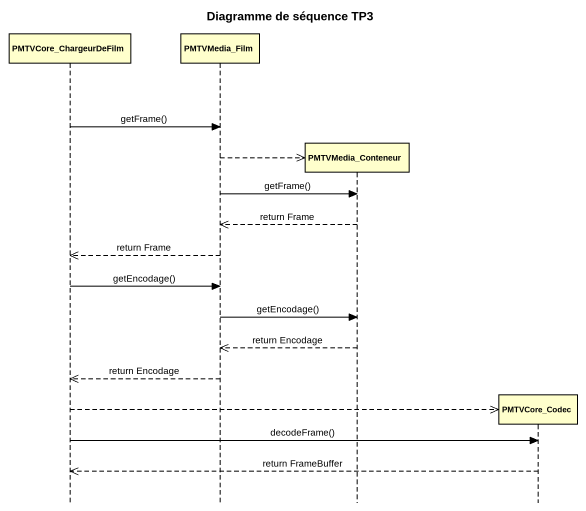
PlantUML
@startuml
title Diagramme de séquence TP3
hide footbox
participant PMTVCore_ChargeurDeFilm
participant PMTVMedia_Film
participant PMTVMedia_Conteneur
participant PMTVCore_Codec

PMTVCore_ChargeurDeFilm -> PMTVMedia_Film : getFrame()
PMTVMedia_Film -->> PMTVMedia_Conteneur **
PMTVMedia_Film -> PMTVMedia_Conteneur : getFrame()
PMTVMedia_Conteneur -->> PMTVMedia_Film : return Frame
PMTVMedia_Film -->> PMTVCore_ChargeurDeFilm : return Frame
PMTVCore_ChargeurDeFilm -> PMTVMedia_Film : getEncodage()
PMTVMedia_Film -> PMTVMedia_Conteneur : getEncodage()
PMTVMedia_Conteneur -->> PMTVMedia_Film : return Encodage
PMTVMedia_Film -->> PMTVCore_ChargeurDeFilm : return Encodage
PMTVCore_ChargeurDeFilm -->> PMTVCore_Codec **
PMTVCore_ChargeurDeFilm -> PMTVCore_Codec : decodeFrame()
PMTVCore_Codec -->> PMTVCore_ChargeurDeFilm : return FrameBuffer
@enduml
